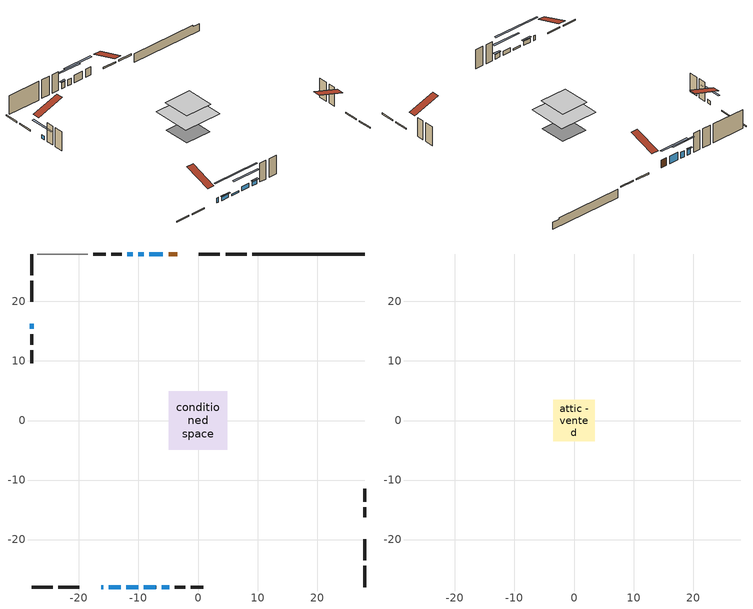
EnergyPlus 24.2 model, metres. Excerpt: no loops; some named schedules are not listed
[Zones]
conditioned space
 floor adiabatic (AdiabaticFloorConstruction): -4.92,-4.92 -4.92,4.92 4.92,4.92 4.92,-4.92 z2.9
 floor foundation (Slab1 construction): -3.35,-3.35 -3.35,3.35 3.35,3.35 3.35,-3.35 z-1.83
 wall outside (RimJoist1 construction): 8.2,27.97 4.62,27.97 / -27.97,-27.97 -24.4,-27.97 / -27.97,27.97 -27.97,24.4 / 27.97,-27.97 27.97,-24.4 z0.46:0.76
 wall outside (RimJoist2 construction): 3.7,27.97 0.16,27.97 / -23.47,-27.97 -19.94,-27.97 / -27.97,23.47 -27.97,19.94 / 27.97,-23.47 27.97,-19.94 z0.46:0.76
 wall outside (AdiabaticWallConstruction 1): -3.48,27.97 -4.95,27.97 z0.46:2.49
 wall outside (AdiabaticWallConstruction): -16.3,-27.97 -15.88,-27.97 z0.46:1.68; -14.96,-27.97 -12.97,-27.97 / -9.09,-27.97 -7.06,-27.97 z0.46:1.5; -12.05,-27.97 -10.02,-27.97 z0.46:0.87; -5.88,27.97 -8.22,27.97 z0.46:2.42; -9.15,27.97 -10.06,27.97 / -10.99,27.97 -11.91,27.97 z0.46:2.04; -27.97,16.3 -27.97,15.38 z0.46:1.38; -6.13,-27.97 -4.81,-27.97 z0.46:1.63
 wall outside (Wall1 construction): -12.84,27.97 -14.58,27.97 / -3.88,-27.97 -2.13,-27.97 / -27.97,14.45 -27.97,12.71 / 27.97,-16.3 27.97,-14.55 z0.46:5.34
 wall outside (Wall2 construction): -15.51,27.97 -17.64,27.97 / -1.2,-27.97 0.92,-27.97 / -27.97,11.78 -27.97,9.65 / 27.97,-13.62 27.97,-11.5 z0.46:5.34
 wall foundation (FoundationWall1 construction): 9.13,27.97,-1.83 9.13,27.97,0.46 26.09,27.97,0.46 26.09,27.97,0.02 27.97,27.97,0.02 27.97,27.97,-1.83
 wall adiabatic (Wall3 construction): -18.56,27.97 -27.05,27.97 z0.46:5.34
 window (WindowConstruction 7): -16.3,-27.97 -15.89,-27.97 z0.46:1.68
 window (WindowConstruction 6): -14.96,-27.97 -12.98,-27.97 z0.46:1.5
 window (WindowConstruction 8): -12.05,-27.97 -10.02,-27.97 z0.46:0.87
 window (WindowConstruction): -5.88,27.97 -8.22,27.97 z0.46:2.42
 window (WindowConstruction 1): -9.15,27.97 -10.06,27.97 z0.46:2.04
 window (WindowConstruction 2): -9.09,-27.97 -7.06,-27.97 z0.46:1.5
 window (WindowConstruction 3): -27.97,16.3 -27.97,15.38 z0.46:1.37
 window (WindowConstruction 4): -10.99,27.97 -11.91,27.97 z0.46:2.04
 window (WindowConstruction 5): -6.13,-27.97 -4.81,-27.97 z0.46:1.63
 door (Door): -3.48,27.97 -4.95,27.97 z0.46:2.49
 ceiling adiabatic (AdiabaticFloorConstruction): 4.92,-4.92 4.92,4.92 -4.92,4.92 -4.92,-4.92 z2.9
attic - vented
 floor to conditioned space (Floor1 construction Reversed): -3.48,-3.48 -3.48,3.48 3.48,3.48 3.48,-3.48 z5.34
 roof outside (Roof1 construction): -2.55,27.97,5.34 -2.55,21.2,7.59 -0.77,21.2,7.59 -0.77,27.97,5.34; -17.22,-27.97,5.34 -17.22,-21.2,7.59 -19.01,-21.2,7.59 -19.01,-27.97,5.34; -27.97,17.22,5.34 -21.2,17.22,7.59 -21.2,19.01,7.59 -27.97,19.01,5.34; 27.97,-17.22,5.34 21.2,-17.22,7.59 21.2,-19.01,7.59 27.97,-19.01,5.34
shading: -12.77,-27.97 -15.16,-27.97 -15.16,-28.39 -12.77,-28.39 z1.7; -4.94,-27.97 -17.13,-27.97 -17.13,-28.39 -4.94,-28.39 z5.95; -10.86,27.97 -3.24,27.97 -3.24,28.39 -10.86,28.39 z5.06; -12.7,27.97 -6.51,27.97 -6.51,28.39 -12.7,28.39 z4.68; -4.42,-27.97 -11.73,-27.97 -11.73,-28.39 -4.42,-28.39 z4.14; -27.97,12.74 -27.97,18.94 -28.39,18.94 -28.39,12.74 z4.01; -12.11,27.97 -10.79,27.97 -10.79,28.39 -12.11,28.39 z2.24; -4.61,-27.97 -6.33,-27.97 -6.33,-28.39 -4.61,-28.39 z1.83
[Building]
Building 1: Terrain=Suburbs
[Site:Location]
London AP_ON: Latitude {deg}=43.03; Longitude {deg}=-81.15; Time Zone {hr}=-5; Elevation {m}=278; Keep Site Location Information=Yes
[Site:GroundTemperature:Shallow]
3.98693, 1.93205, 1.76749, 2.74264, 6.6573, 10.5537, 13.9317, 16.0716, 16.2534, 14.513, 11.2211, 7.44421
[Site:WaterMainsTemperature]
Calculation Method=Schedule; Temperature Schedule=mains temperature schedule
[Material] Roughness=Rough; Thermal Absorptance=0.9
Name | Thickness {m} | Conductivity {W/m-K} | Density {kg/m3} | Specific Heat {J/kg-K} | Solar Absorptance | Visible Absorptance
asphalt or fiberglass shingles | 0.00635 | 0.162714 | 1121.4 | 1465.45 | 0.4 | 0.4
ceiling loosefill ins | 0.169333 | 0.0480833 | 16.02 | 1046.75 | 0.7 | 0.7
ceiling stud and cavity | 0.1397 | 1.3678 | 65.682 | 1177.47 | 0.7 | 0.7
concrete 4.0 in. | 0.1016 | 1.803125 | 2242.8 | 837.4 | 0.7 | 0.7
concrete 8.0 in. | 0.2032 | 1.803125 | 2242.8 | 837.4 | 0.7 | 0.7
door material | 0.04445 | 0.053851 | 512.64 | 1214.23 | 0.7 | 0.7
exterior vertical ins | 0.0203159 | 0.029427 | 32.04 | 1214.23 | 0.7 | 0.7
floor covering | 0.0127 | 0.0433444 | 54.468 | 1339.84 | 0.6 | 0.6
floor rigid ins; wall rigid ins | 0.512978 | 0.029427 | 32.04 | 1214.23 | 0.7 | 0.7
floor stud and cavity | 0.1397 | 1.75129 | 37.0049 | 1207.88 | 0.7 | 0.7
furniture material conditioned space 1 | 0.1524 | 0.115458 | 640.8 | 1214.23 | 0.6 | 0.6
gypsum board | 0.0127 | 0.160291 | 801 | 837.4 | 0.6 | 0.6
gypsum board 1 | 0.0127 | 0.160291 | 801 | 837.4 | 0.7 | 0.7
osb sheathing 0.5 in. | 0.0127 | 0.115458 | 512.64 | 1214.23 | 0.7 | 0.7
osb sheathing 0.5 in. 1 | 0.0127 | 0.115458 | 512.64 | 1214.23 | 0.4 | 0.4
osb sheathing 0.75 in. | 0.01905 | 0.115458 | 512.64 | 1214.23 | 0.7 | 0.7
osb sheathing 2.0 in. | 0.0508 | 0.115458 | 512.64 | 1214.23 | 0.7 | 0.7
rim joist stud and cavity | 0.0508 | 0.0297245 | 125.044 | 1163.47 | 0.6 | 0.6
rim joist stud and cavity 1 | 0.0508 | 0.0387467 | 125.044 | 1163.47 | 0.6 | 0.6
slab rigid ins | 0.00170941 | 0.029427 | 32.04 | 1214.23 | 0.7 | 0.7
wall stud and cavity | 0.1397 | 0.0834262 | 139.0536 | 1170.24 | 0.7 | 0.7
wall stud and cavity 1 | 0.1397 | 0.0955885 | 139.0536 | 1170.24 | 0.7 | 0.7
wall stud and cavity 2 | 0.1397 | 0.0760276 | 139.0536 | 1170.24 | 0.7 | 0.7
wall stud and cavity 3 | 0.0889 | 0.380278 | 52.3479 | 1209.89 | 0.7 | 0.7
wall stud and cavity 4 | 0.0889 | 0.391764 | 83.0341 | 1211.67 | 0.7 | 0.7
wood siding | 0.0254 | 0.102417 | 544.68 | 1172.36 | 0.4 | 0.4
wood siding 1; wood siding 2; wood siding 3 | 0.0254 | 0.102417 | 544.68 | 1172.36 | 0.7 | 0.7
[WindowMaterial:SimpleGlazingSystem]
Name | U-Factor {W/m2-K} | Solar Heat Gain Coefficient
WindowMaterial | 2.87647 | 0.71
WindowMaterial 1 | 2.92644 | 0.66
WindowMaterial 2 | 2.9378 | 0.65
WindowMaterial 3 | 2.95029 | 0.64
WindowMaterial 4 | 2.918492 | 0.67
WindowMaterial 5 | 2.91111 | 0.68
WindowMaterial 6 | 4.786554 | 0.61
WindowMaterial 7 | 6.84937 | 0.71
[Construction]
AdiabaticFloorConstruction: floor stud and cavity, floor rigid ins, osb sheathing 0.75 in., floor covering
AdiabaticWallConstruction: wood siding 2, wall rigid ins, wall stud and cavity 3, gypsum board
AdiabaticWallConstruction 1: wood siding 3, wall rigid ins, wall stud and cavity 3, gypsum board
Door: door material
Floor1 construction Reversed: gypsum board, ceiling stud and cavity, ceiling loosefill ins
FoundationWall1 construction: concrete 8.0 in., gypsum board 1
furniture construction conditioned space 1: furniture material conditioned space 1
PartitionWallConstruction: gypsum board, wall stud and cavity 4, gypsum board
RimJoist1 construction: wood siding 1, osb sheathing 2.0 in., rim joist stud and cavity
RimJoist2 construction: wood siding 1, osb sheathing 2.0 in., rim joist stud and cavity 1
Roof1 construction: asphalt or fiberglass shingles
Slab1 construction: slab rigid ins, concrete 4.0 in.
Wall1 construction: wood siding, osb sheathing 0.5 in., wall stud and cavity, gypsum board
Wall2 construction: wood siding, osb sheathing 0.5 in., wall stud and cavity 1, gypsum board
Wall3 construction: osb sheathing 0.5 in. 1, wall stud and cavity 2, gypsum board
WindowConstruction: WindowMaterial
WindowConstruction 1; WindowConstruction 4: WindowMaterial 1
WindowConstruction 2: WindowMaterial 2
WindowConstruction 3: WindowMaterial 3
WindowConstruction 5: WindowMaterial 4
WindowConstruction 6: WindowMaterial 5
WindowConstruction 7: WindowMaterial 6
WindowConstruction 8: WindowMaterial 7
[Zone] Multiplier=1; Part of Total Floor Area=Yes
Name | Volume {m3}
attic - vented | 17.7302
conditioned space | 359.9
[Space]
Name | Zone | Volume {m3}
attic - vented 1 | attic - vented | 17.7302
conditioned space 1 | conditioned space | 359.9
[ZoneInfiltration:EffectiveLeakageArea]
infil attic - vented 1: Zone or Space=attic - vented 1; Schedule=Always On Discrete; Effective Air Leakage Area {cm2}=2110.69; Stack Coefficient=0.000157019; Wind Coefficient=8.46634e-06
[ZoneMixing]
whole house fan mix: Zone or Space=attic - vented; Schedule=Always On Continuous; Design Flow Rate Calculation Method=Flow/Zone; Design Flow Rate {m3/s}=0; Source Zone or Space=conditioned space
[SurfaceProperty:ExposedFoundationPerimeter]
Slab1: Exposed Perimeter Calculation Method=TotalExposedPerimeter; Total Exposed Perimeter {m}=18.849
[InternalMass] Zone or ZoneList=conditioned space; Space or SpaceList=conditioned space 1
Name | Construction | Surface Area {m2}
furniture mass conditioned space 1 | furniture construction conditioned space 1 | 56.64
partition wall mass | PartitionWallConstruction | 141.6
[Lights]
interior lighting: Zone or ZoneList or Space or SpaceList=conditioned space 1; Schedule=interior lighting schedule; Design Level Calculation Method=LightingLevel; Lighting Level {W}=343.2; Return Air Fraction=0; Fraction Radiant=0.6; Fraction Visible=0.2; Fraction Replaceable=1
[People]
occupants: Zone or ZoneList or Space or SpaceList=conditioned space 1; Number of People Schedule=occupants schedule; Number of People Calculation Method=People; Number of People=3; Fraction Radiant=0.314171; Sensible Heat Fraction=0.56303; Activity Level Schedule=occupants activity schedule; Carbon Dioxide Generation Rate {m3/s-W}=0; Enable ASHRAE 55 Comfort Warnings=No; Mean Radiant Temperature Calculation Type=EnclosureAveraged
[ElectricEquipment] Zone or ZoneList or Space or SpaceList=conditioned space 1; Design Level Calculation Method=EquipmentLevel
Name | Schedule | Design Level {W} | Fraction Latent | Fraction Radiant | Fraction Lost
clothes dryer | clothes dryer schedule | 140.772 | 0.015 | 0.081 | 0.85
clothes washer | clothes washer schedule | 32.1985 | 0.03 | 0.162 | 0.7
cooking range | cooking range schedule | 208.969 | 0.08 | 0.432 | 0.2
dishwasher | dishwasher schedule | 66.8632 | 0.3 | 0.18 | 0.4
fridge | fridge schedule | 72.9452 | 0 | 0.6 | 0
mech vent bath fan 0 | mech vent bath fan 0 schedule | 50.2 | 0 | 0 | 1
mech vent bath fan 1 | mech vent bath fan 1 schedule | 50.2 | 0 | 0 | 1
mech vent house fan | mech vent house fan schedule | 0 | 0 | 0 | 1
mech vent house fan cfis | mech vent house fan cfis schedule | 0 | 0 | 0 | 0
mech vent range fan 0 | mech vent range fan 0 schedule | 57 | 0 | 0 | 1
misc plug loads | misc plug loads schedule | 494.7 | 0.045 | 0.513 | 0.1
whole house fan | Always On Discrete | 0 | 0 | 0 | 1
[OtherEquipment] Zone or ZoneList or Space or SpaceList=conditioned space 1; Design Level Calculation Method=EquipmentLevel
Name | Fuel Type | Schedule | Design Level {W} | Fraction Latent | Fraction Radiant | Fraction Lost
clothes dryer 1 | Electricity | clothes dryer schedule | 0 | 0.015 | 0.081 | 0.85
cooking range 1 | Electricity | cooking range schedule | 0 | 0.08 | 0.432 | 0.2
general water use latent | None | general water use schedule | 59.3978 | 1 | 0 | 0
general water use sensible | None | general water use schedule | -58.539 | 0 | 0.6 | 0
mech vent house fan latent load | None | Always On Discrete | 0 | 1 | 0 | 0
mech vent house fan sensible load | None | Always On Discrete | 0 | 0 | 0 | 0
water heater energy adjustment1 | NaturalGas | Always On Discrete | 0.01 | 0 | 0 | 1
[ZoneInfiltration:DesignFlowRate] Zone or ZoneList or Space or SpaceList=conditioned space 1; Schedule=Always On Discrete; Design Flow Rate Calculation Method=Flow/Zone; Design Flow Rate {m3/s}=0
infil flow; natural vent flow; whole house fan flow
[AvailabilityManager:Scheduled]
central ac and furnace airloop Availability Manager: Schedule=Always On Discrete
[Foundation:Kiva]
Foundation Kiva 1: Initial Indoor Air Temperature {C}=18; Wall Height Above Grade {m}=0.460004; Wall Depth Below Slab {m}=0.2032; Custom Block Material Name 1=exterior vertical ins; Custom Block Depth 1 {m}=2.28999; Custom Block X Position 1 {m}=0.2159; Custom Block Z Position 1 {m}=0
[Foundation:Kiva:Settings]
Soil Conductivity {W/m-K}=0.849921; Soil Density {kg/m3}=1842.3; Soil Specific Heat {J/kg-K}=418.7; Ground Solar Absorptivity=0.9; Ground Thermal Absorptivity=0.9; Ground Surface Roughness {m}=0.03; Far-Field Width {m}=40; Deep-Ground Boundary Condition=ZeroFlux; Deep-Ground Depth {m}=40; Minimum Cell Dimension {m}=0.2; Maximum Cell Growth Coefficient=3; Simulation Timestep=Timestep
[Exterior:Lights]
exterior lighting: Schedule=exterior lighting schedule; Design Level {W}=75.6
[EnergyManagementSystem:GlobalVariable]
central_ac_and_furnace_airloop_Fan_RTF
infil_program_Qfan
infil_program_Qinf
natural_vent_program_Qnv
natural_vent_program_Qwhf
[EnergyManagementSystem:Sensor]
Name | Output:Variable or Output:Meter Index Key | Output:Variable or Output:Meter
airflow_gain | infil flow | Infiltration Sensible Heat Gain Energy
airflow_gain_1 | natural vent flow | Infiltration Sensible Heat Gain Energy
airflow_gain_2 | whole house fan flow | Infiltration Sensible Heat Gain Energy
airflow_loss | infil flow | Infiltration Sensible Heat Loss Energy
airflow_loss_1 | natural vent flow | Infiltration Sensible Heat Loss Energy
airflow_loss_2 | whole house fan flow | Infiltration Sensible Heat Loss Energy
clg_load_cond |  | Cooling:EnergyTransfer:Zone:CONDITIONED SPACE
clg_sp_s; clg_sp_s_1 | cooling setpoint | Schedule Value
clothes_dryer_exhaust_0_sch_s | clothes dryer exhaust 0 schedule | Schedule Value
cool_season | cooling season schedule | Schedule Value
htg_load_cond |  | Heating:EnergyTransfer:Zone:CONDITIONED SPACE
htg_sp_s; htg_sp_s_1 | heating setpoint | Schedule Value
ig_ee_conv | clothes dryer | Electric Equipment Convective Heating Energy
ig_ee_conv_2 | cooking range | Electric Equipment Convective Heating Energy
ig_ee_conv_4 | fridge | Electric Equipment Convective Heating Energy
ig_ee_conv_5 | misc plug loads | Electric Equipment Convective Heating Energy
ig_ee_conv_6 | whole house fan | Electric Equipment Convective Heating Energy
ig_ee_rad | clothes dryer | Electric Equipment Radiant Heating Energy
ig_ee_rad_2 | cooking range | Electric Equipment Radiant Heating Energy
ig_ee_rad_4 | fridge | Electric Equipment Radiant Heating Energy
ig_ee_rad_5 | misc plug loads | Electric Equipment Radiant Heating Energy
ig_ee_rad_6 | whole house fan | Electric Equipment Radiant Heating Energy
ig_lgt_conv | interior lighting | Lights Convective Heating Energy
ig_lgt_rad | interior lighting | Lights Radiant Heating Energy
ig_lgt_vis | interior lighting | Lights Visible Radiation Heating Energy
ig_oe_conv | clothes dryer 1 | Other Equipment Convective Heating Energy
ig_oe_conv_1 | cooking range 1 | Other Equipment Convective Heating Energy
ig_oe_conv_2 | general water use latent | Other Equipment Convective Heating Energy
ig_oe_conv_3 | general water use sensible | Other Equipment Convective Heating Energy
ig_oe_conv_4 | water heater energy adjustment1 | Other Equipment Convective Heating Energy
ig_oe_rad | clothes dryer 1 | Other Equipment Radiant Heating Energy
ig_oe_rad_1 | cooking range 1 | Other Equipment Radiant Heating Energy
ig_oe_rad_2 | general water use latent | Other Equipment Radiant Heating Energy
ig_oe_rad_3 | general water use sensible | Other Equipment Radiant Heating Energy
ig_oe_rad_4 | water heater energy adjustment1 | Other Equipment Radiant Heating Energy
ig_ppl_conv | occupants | People Convective Heating Energy
ig_ppl_rad | occupants | People Radiant Heating Energy
im_conv | furniture mass conditioned space 1 | Surface Inside Face Convection Heat Gain Energy
im_conv_1 | partition wall mass | Surface Inside Face Convection Heat Gain Energy
im_ig | furniture mass conditioned space 1 | Surface Inside Face Internal Gains Radiation Heat Gain Energy
im_ig_1 | partition wall mass | Surface Inside Face Internal Gains Radiation Heat Gain Energy
im_lgt | furniture mass conditioned space 1 | Surface Inside Face Lights Radiation Heat Gain Energy
im_lgt_1 | partition wall mass | Surface Inside Face Lights Radiation Heat Gain Energy
im_sol | furniture mass conditioned space 1 | Surface Inside Face Solar Radiation Heat Gain Energy
im_sol_1 | partition wall mass | Surface Inside Face Solar Radiation Heat Gain Energy
im_surf | furniture mass conditioned space 1 | Surface Inside Face Net Surface Thermal Radiation Heat Gain Energy
im_surf_1 | partition wall mass | Surface Inside Face Net Surface Thermal Radiation Heat Gain Energy
mech_vent_bath_fan_0_sch_s | mech vent bath fan 0 schedule | Schedule Value
mech_vent_bath_fan_1_sch_s | mech vent bath fan 1 schedule | Schedule Value
mech_vent_range_fan_0_sch_s | mech vent range fan 0 schedule | Schedule Value
mv_conv | mech vent bath fan 0 | Electric Equipment Convective Heating Energy
mv_conv_1 | mech vent bath fan 1 | Electric Equipment Convective Heating Energy
mv_conv_2 | mech vent house fan | Electric Equipment Convective Heating Energy
mv_conv_3 | mech vent house fan cfis | Electric Equipment Convective Heating Energy
mv_conv_4 | mech vent range fan 0 | Electric Equipment Convective Heating Energy
mv_conv_5 | mech vent house fan latent load | Other Equipment Convective Heating Energy
mv_conv_6 | mech vent house fan sensible load | Other Equipment Convective Heating Energy
mv_rad | mech vent bath fan 0 | Electric Equipment Radiant Heating Energy
mv_rad_1 | mech vent bath fan 1 | Electric Equipment Radiant Heating Energy
mv_rad_2 | mech vent house fan | Electric Equipment Radiant Heating Energy
mv_rad_3 | mech vent house fan cfis | Electric Equipment Radiant Heating Energy
mv_rad_4 | mech vent range fan 0 | Electric Equipment Radiant Heating Energy
mv_rad_5 | mech vent house fan latent load | Other Equipment Radiant Heating Energy
mv_rad_6 | mech vent house fan sensible load | Other Equipment Radiant Heating Energy
natural_vent_s | natural vent schedule | Schedule Value
out_pb_s |  | Site Outdoor Air Barometric Pressure
out_wt_s |  | Site Outdoor Air Humidity Ratio
site_vw_s |  | Site Wind Speed
ss_back_out | Window1 | Surface Window Shortwave from Zone Back Out Window Heat Transfer Rate
ss_back_out_1 | Window10 | Surface Window Shortwave from Zone Back Out Window Heat Transfer Rate
ss_back_out_2 | Window11 | Surface Window Shortwave from Zone Back Out Window Heat Transfer Rate
ss_back_out_3 | Window3 | Surface Window Shortwave from Zone Back Out Window Heat Transfer Rate
ss_back_out_4 | Window4 | Surface Window Shortwave from Zone Back Out Window Heat Transfer Rate
ss_back_out_5 | Window5 | Surface Window Shortwave from Zone Back Out Window Heat Transfer Rate
ss_back_out_6 | Window7 | Surface Window Shortwave from Zone Back Out Window Heat Transfer Rate
ss_back_out_7 | Window8 | Surface Window Shortwave from Zone Back Out Window Heat Transfer Rate
ss_back_out_8 | Window9 | Surface Window Shortwave from Zone Back Out Window Heat Transfer Rate
ss_conv | Door1 | Surface Inside Face Convection Heat Gain Energy
ss_conv_1 | Window1 | Surface Inside Face Convection Heat Gain Energy
ss_conv_2 | Window10 | Surface Inside Face Convection Heat Gain Energy
ss_conv_3 | Window11 | Surface Inside Face Convection Heat Gain Energy
ss_conv_4 | Window3 | Surface Inside Face Convection Heat Gain Energy
ss_conv_5 | Window4 | Surface Inside Face Convection Heat Gain Energy
ss_conv_6 | Window5 | Surface Inside Face Convection Heat Gain Energy
ss_conv_7 | Window7 | Surface Inside Face Convection Heat Gain Energy
ss_conv_8 | Window8 | Surface Inside Face Convection Heat Gain Energy
ss_conv_9 | Window9 | Surface Inside Face Convection Heat Gain Energy
ss_ig | Door1 | Surface Inside Face Internal Gains Radiation Heat Gain Energy
ss_ig_1 | Window1 | Surface Inside Face Internal Gains Radiation Heat Gain Energy
ss_ig_2 | Window10 | Surface Inside Face Internal Gains Radiation Heat Gain Energy
ss_ig_3 | Window11 | Surface Inside Face Internal Gains Radiation Heat Gain Energy
ss_ig_4 | Window3 | Surface Inside Face Internal Gains Radiation Heat Gain Energy
ss_ig_5 | Window4 | Surface Inside Face Internal Gains Radiation Heat Gain Energy
ss_ig_6 | Window5 | Surface Inside Face Internal Gains Radiation Heat Gain Energy
ss_ig_7 | Window7 | Surface Inside Face Internal Gains Radiation Heat Gain Energy
ss_ig_8 | Window8 | Surface Inside Face Internal Gains Radiation Heat Gain Energy
ss_ig_9 | Window9 | Surface Inside Face Internal Gains Radiation Heat Gain Energy
ss_lgt | Door1 | Surface Inside Face Lights Radiation Heat Gain Energy
ss_sol | Door1 | Surface Inside Face Solar Radiation Heat Gain Energy
ss_surf | Door1 | Surface Inside Face Net Surface Thermal Radiation Heat Gain Energy
ss_surf_1 | Window1 | Surface Inside Face Net Surface Thermal Radiation Heat Gain Energy
ss_surf_2 | Window10 | Surface Inside Face Net Surface Thermal Radiation Heat Gain Energy
ss_surf_3 | Window11 | Surface Inside Face Net Surface Thermal Radiation Heat Gain Energy
ss_surf_4 | Window3 | Surface Inside Face Net Surface Thermal Radiation Heat Gain Energy
ss_surf_5 | Window4 | Surface Inside Face Net Surface Thermal Radiation Heat Gain Energy
ss_surf_6 | Window5 | Surface Inside Face Net Surface Thermal Radiation Heat Gain Energy
ss_surf_7 | Window7 | Surface Inside Face Net Surface Thermal Radiation Heat Gain Energy
ss_surf_8 | Window8 | Surface Inside Face Net Surface Thermal Radiation Heat Gain Energy
ss_surf_9 | Window9 | Surface Inside Face Net Surface Thermal Radiation Heat Gain Energy
ss_trans_in | Window1 | Surface Window Transmitted Solar Radiation Rate
ss_trans_in_1 | Window10 | Surface Window Transmitted Solar Radiation Rate
ss_trans_in_2 | Window11 | Surface Window Transmitted Solar Radiation Rate
ss_trans_in_3 | Window3 | Surface Window Transmitted Solar Radiation Rate
ss_trans_in_4 | Window4 | Surface Window Transmitted Solar Radiation Rate
ss_trans_in_5 | Window5 | Surface Window Transmitted Solar Radiation Rate
ss_trans_in_6 | Window7 | Surface Window Transmitted Solar Radiation Rate
ss_trans_in_7 | Window8 | Surface Window Transmitted Solar Radiation Rate
ss_trans_in_8 | Window9 | Surface Window Transmitted Solar Radiation Rate
ss_trans_out | Window1 | Surface Inside Face Initial Transmitted Diffuse Transmitted Out Window Solar Radiation Rate
ss_trans_out_1 | Window10 | Surface Inside Face Initial Transmitted Diffuse Transmitted Out Window Solar Radiation Rate
ss_trans_out_2 | Window11 | Surface Inside Face Initial Transmitted Diffuse Transmitted Out Window Solar Radiation Rate
ss_trans_out_3 | Window3 | Surface Inside Face Initial Transmitted Diffuse Transmitted Out Window Solar Radiation Rate
ss_trans_out_4 | Window4 | Surface Inside Face Initial Transmitted Diffuse Transmitted Out Window Solar Radiation Rate
ss_trans_out_5 | Window5 | Surface Inside Face Initial Transmitted Diffuse Transmitted Out Window Solar Radiation Rate
ss_trans_out_6 | Window7 | Surface Inside Face Initial Transmitted Diffuse Transmitted Out Window Solar Radiation Rate
ss_trans_out_7 | Window8 | Surface Inside Face Initial Transmitted Diffuse Transmitted Out Window Solar Radiation Rate
ss_trans_out_8 | Window9 | Surface Inside Face Initial Transmitted Diffuse Transmitted Out Window Solar Radiation Rate
s_conv | Floor1 | Surface Inside Face Convection Heat Gain Energy
s_conv_1 | FoundationWall1 | Surface Inside Face Convection Heat Gain Energy
s_conv_10 | RimJoist2:270 | Surface Inside Face Convection Heat Gain Energy
s_conv_11 | RimJoist2:90 | Surface Inside Face Convection Heat Gain Energy
s_conv_12 | Slab1 | Surface Inside Face Convection Heat Gain Energy
s_conv_13 | Wall1:0 | Surface Inside Face Convection Heat Gain Energy
s_conv_14 | Wall1:180 | Surface Inside Face Convection Heat Gain Energy
s_conv_15 | Wall1:270 | Surface Inside Face Convection Heat Gain Energy
s_conv_16 | Wall1:90 | Surface Inside Face Convection Heat Gain Energy
s_conv_17 | Wall2:0 | Surface Inside Face Convection Heat Gain Energy
s_conv_18 | Wall2:180 | Surface Inside Face Convection Heat Gain Energy
s_conv_19 | Wall2:270 | Surface Inside Face Convection Heat Gain Energy
s_conv_2 | inferred conditioned ceiling | Surface Inside Face Convection Heat Gain Energy
s_conv_20 | Wall2:90 | Surface Inside Face Convection Heat Gain Energy
s_conv_21 | Wall3 | Surface Inside Face Convection Heat Gain Energy
s_conv_3 | inferred conditioned floor | Surface Inside Face Convection Heat Gain Energy
s_conv_4 | RimJoist1:0 | Surface Inside Face Convection Heat Gain Energy
s_conv_5 | RimJoist1:180 | Surface Inside Face Convection Heat Gain Energy
s_conv_6 | RimJoist1:270 | Surface Inside Face Convection Heat Gain Energy
s_conv_7 | RimJoist1:90 | Surface Inside Face Convection Heat Gain Energy
s_conv_8 | RimJoist2:0 | Surface Inside Face Convection Heat Gain Energy
s_conv_9 | RimJoist2:180 | Surface Inside Face Convection Heat Gain Energy
s_ig | Floor1 | Surface Inside Face Internal Gains Radiation Heat Gain Energy
s_ig_1 | FoundationWall1 | Surface Inside Face Internal Gains Radiation Heat Gain Energy
s_ig_10 | RimJoist2:270 | Surface Inside Face Internal Gains Radiation Heat Gain Energy
s_ig_11 | RimJoist2:90 | Surface Inside Face Internal Gains Radiation Heat Gain Energy
s_ig_12 | Slab1 | Surface Inside Face Internal Gains Radiation Heat Gain Energy
s_ig_13 | Wall1:0 | Surface Inside Face Internal Gains Radiation Heat Gain Energy
s_ig_14 | Wall1:180 | Surface Inside Face Internal Gains Radiation Heat Gain Energy
s_ig_15 | Wall1:270 | Surface Inside Face Internal Gains Radiation Heat Gain Energy
